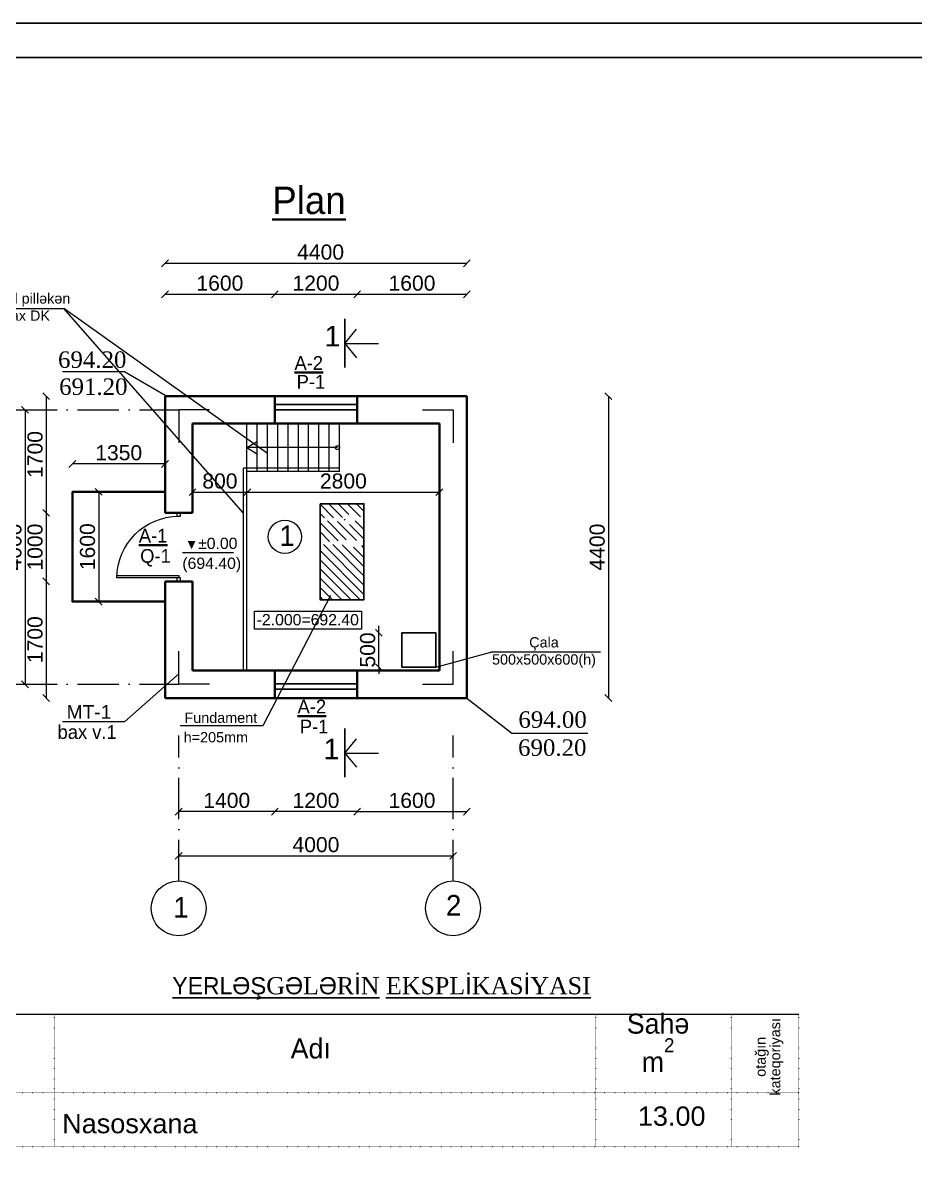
# Model space of a CAD drawing. Header units: millimetres. Extents: x 120281 to 1416367021, y -641565767 to 918373.
# Drawn here: x 499229 to 512227, y 723138 to 740013 of the extents above; entities that cross this region are included whole.
import ezdxf

# ---------------------------------------------------------------- set-up
doc = ezdxf.new("R2010")
doc.units = ezdxf.units.MM
for name, pattern in [('ACAD_ISO02W100', [15, 12, -3]), ('ACAD_ISO10W100', [18, 12, -3, 0, -3]), ('DOT2', [3.175, 0, -3.175])]:
    doc.linetypes.add(name, pattern=pattern)
for name, color, linetype, lineweight in [('-K1-', 84, 'Continuous', 60), ('0_Ном._пера__1', 7, 'Continuous', 35), ('0_Ном._пера__21', 7, 'Continuous', 35), ('0_Ном._пера__7', 7, 'Continuous', 25), ('0_Ном_пера__1_Ном_пера__1', 1, 'Continuous', 13), ('33', 7, 'Continuous', 35), ('Layer2', 7, 'Continuous', 13), ('Text blocks_Ном._пера__1', 7, 'Continuous', 15), ('аракясмя', 130, 'Continuous', 20), ('окна', 150, 'Continuous', 15), ('ось', 20, 'ACAD_ISO02W100', 0), ('размер', 90, 'Continuous', 40), ('размер2', 210, 'Continuous', 15), ('размер_Ном._пера__1', 7, 'Continuous', 15), ('РАЗМЕРЫ', 80, 'Continuous', 9), ('стены', 32, 'Continuous', 40)]:
    doc.layers.add(name, color=color, linetype=linetype, lineweight=lineweight)
doc.styles.add('ARIAL', font='arial.ttf')
doc.styles.add('Arial AzLat', font='AZLTM.TTF', dxfattribs={"height": 300})
doc.styles.add('Arial-300', font='arial.ttf', dxfattribs={"height": 300})
doc.styles.get("Standard").update_dxf_attribs({"font": 'arial.ttf'})
doc.styles.add('Times New  Roman', font='times.ttf')
doc.styles.add('СГЕНЕРИР_СТИЛЬ_1', font='A3TI(LA).TTF')
doc.styles.add('СГЕНЕРИР_СТИЛЬ_6', font='A2TI(LA).TTF')
doc.styles.add('СГЕНЕРИР_СТИЛЬ_7', font='timlat.ttf')
doc.dimstyles.new('Farid 250', dxfattribs={"dimtxt": 220, "dimasz": 100, "dimexe": 100, "dimexo": 300, "dimgap": 50, "dimtad": 1, "dimdec": 0, "dimzin": 0, "dimdsep": 46, "dimtxsty": 'Standard', "dimblk": 'OBLIQUE', "dimcen": 10, "dimse1": 1, "dimse2": 1, "dimclrd": 256, "dimclre": 1, "dimclrt": 1, "dimadec": 0, "dimazin": 0, "dimtfac": 1, "dimtdec": 0, "dimtix": 1, "dimtmove": 1, "dimatfit": 2, "dimldrblk": 'ARCHTICK', "dimfxl": 1, "dimtolj": 1, "dimtzin": 0, "dimlwd": -1, "dimlwe": 9, "dimarcsym": 0})

# ---------------------------------------------------------------- blocks, each defined once
blk = doc.blocks.new('_Oblique')
at = {"color": 0, "linetype": 'ByBlock', "lineweight": -2}
blk.add_line((-0.5, -0.5), (0.5, 0.5), dxfattribs=at)
blk = doc.blocks.new('*D311')
at = {"layer": 'Defpoints', "color": 0, "lineweight": 53, "transparency": 16777216}
for p in [(499440, 734376), (499257, 730376), (499440, 730376)]:
    blk.add_point(p, dxfattribs=at)
at = {"layer": 'размер_Ном._пера__1', "transparency": 16777216}
blk.add_line((499257, 734376), (499257, 730376), dxfattribs=at)
at = {"layer": 'размер_Ном._пера__1', "transparency": 16777216, "xscale": 100, "yscale": 100, "zscale": 100}
for p, rotation in [((499257, 734376), 90), ((499257, 730376), 270)]:
    blk.add_blockref('_Oblique', p, dxfattribs=dict(at, rotation=rotation))
at = {"layer": 'размер_Ном._пера__1', "color": 1, "transparency": 16777216, "insert": (499095, 732376), "char_height": 220, "attachment_point": 5, "rotation": 90}
blk.add_mtext('\\A1;4000', dxfattribs=at)
blk = doc.blocks.new('_ArchTick')
at = {"color": 0, "linetype": 'ByBlock', "const_width": 0.15}
blk.add_lwpolyline([(-0.5, -0.5), (0.5, 0.5)], dxfattribs=at)
blk = doc.blocks.new('*D277')
at = {"layer": 'Defpoints', "color": 0, "lineweight": 53, "transparency": 16777216}
for p in [(505697, 734576), (505697, 730176), (507760, 730176)]:
    blk.add_point(p, dxfattribs=at)
at = {"layer": 'размер_Ном._пера__1', "transparency": 16777216}
blk.add_line((507760, 734576), (507760, 730176), dxfattribs=at)
at = {"layer": 'размер_Ном._пера__1', "transparency": 16777216, "xscale": 100, "yscale": 100, "zscale": 100}
for p, rotation in [((507760, 734576), 90), ((507760, 730176), 270)]:
    blk.add_blockref('_Oblique', p, dxfattribs=dict(at, rotation=rotation))
at = {"layer": 'размер_Ном._пера__1', "color": 1, "transparency": 16777216, "insert": (507598, 732376), "char_height": 220, "attachment_point": 5, "rotation": 90}
blk.add_mtext('\\A1;4400', dxfattribs=at)
blk = doc.blocks.new('*D273')
at = {"layer": 'Defpoints', "color": 0, "lineweight": 53, "transparency": 16777216}
for p in [(501297, 734576), (499565, 732876), (501297, 732876)]:
    blk.add_point(p, dxfattribs=at)
at = {"layer": 'размер_Ном._пера__1', "transparency": 16777216}
blk.add_line((499565, 734576), (499565, 732876), dxfattribs=at)
at = {"layer": 'размер_Ном._пера__1', "transparency": 16777216, "xscale": 100, "yscale": 100, "zscale": 100}
for p, rotation in [((499565, 734576), 90), ((499565, 732876), 270)]:
    blk.add_blockref('_Oblique', p, dxfattribs=dict(at, rotation=rotation))
at = {"layer": 'размер_Ном._пера__1', "color": 1, "transparency": 16777216, "insert": (499403, 733726), "char_height": 220, "attachment_point": 5, "rotation": 90}
blk.add_mtext('\\A1;1700', dxfattribs=at)
blk = doc.blocks.new('*D274')
at = {"layer": 'Defpoints', "color": 0, "lineweight": 53, "transparency": 16777216}
for p in [(501297, 732876), (499565, 731876), (501297, 731876)]:
    blk.add_point(p, dxfattribs=at)
at = {"layer": 'размер_Ном._пера__1', "transparency": 16777216}
blk.add_line((499565, 732876), (499565, 731876), dxfattribs=at)
at = {"layer": 'размер_Ном._пера__1', "transparency": 16777216, "xscale": 100, "yscale": 100, "zscale": 100}
for p, rotation in [((499565, 732876), 90), ((499565, 731876), 270)]:
    blk.add_blockref('_Oblique', p, dxfattribs=dict(at, rotation=rotation))
at = {"layer": 'размер_Ном._пера__1', "color": 1, "transparency": 16777216, "insert": (499403, 732376), "char_height": 220, "attachment_point": 5, "rotation": 90}
blk.add_mtext('\\A1;1000', dxfattribs=at)
blk = doc.blocks.new('*D275')
at = {"layer": 'Defpoints', "color": 0, "lineweight": 53, "transparency": 16777216}
for p in [(501297, 731876), (499565, 730176), (501297, 730176)]:
    blk.add_point(p, dxfattribs=at)
at = {"layer": 'размер_Ном._пера__1', "transparency": 16777216}
blk.add_line((499565, 731876), (499565, 730176), dxfattribs=at)
at = {"layer": 'размер_Ном._пера__1', "transparency": 16777216, "xscale": 100, "yscale": 100, "zscale": 100}
for p, rotation in [((499565, 731876), 90), ((499565, 730176), 270)]:
    blk.add_blockref('_Oblique', p, dxfattribs=dict(at, rotation=rotation))
at = {"layer": 'размер_Ном._пера__1', "color": 1, "transparency": 16777216, "insert": (499403, 731026), "char_height": 220, "attachment_point": 5, "rotation": 90}
blk.add_mtext('\\A1;1700', dxfattribs=at)
blk = doc.blocks.new('*D312')
at = {"layer": 'Defpoints', "color": 0, "lineweight": 53, "transparency": 16777216}
for p in [(501497, 728062), (505497, 727875), (505497, 727875)]:
    blk.add_point(p, dxfattribs=at)
at = {"layer": 'размер_Ном._пера__1', "transparency": 16777216}
blk.add_line((501497, 727875), (505497, 727875), dxfattribs=at)
at = {"layer": 'размер_Ном._пера__1', "transparency": 16777216, "xscale": 100, "yscale": 100, "zscale": 100, "rotation": 180}
blk.add_blockref('_Oblique', (501497, 727875), dxfattribs=at)
at = {"layer": 'размер_Ном._пера__1', "transparency": 16777216, "xscale": 100, "yscale": 100, "zscale": 100}
blk.add_blockref('_Oblique', (505497, 727875), dxfattribs=at)
at = {"layer": 'размер_Ном._пера__1', "color": 1, "transparency": 16777216, "insert": (503497, 728037), "char_height": 220, "attachment_point": 5}
blk.add_mtext('\\A1;4000', dxfattribs=at)
blk = doc.blocks.new('*D270')
at = {"layer": 'Defpoints', "color": 0, "lineweight": 53, "transparency": 16777216}
for p in [(504097, 730176), (505697, 730176), (505697, 728520)]:
    blk.add_point(p, dxfattribs=at)
at = {"layer": 'размер_Ном._пера__1', "transparency": 16777216}
blk.add_line((504097, 728520), (505697, 728520), dxfattribs=at)
at = {"layer": 'размер_Ном._пера__1', "transparency": 16777216, "xscale": 100, "yscale": 100, "zscale": 100, "rotation": 180}
blk.add_blockref('_Oblique', (504097, 728520), dxfattribs=at)
at = {"layer": 'размер_Ном._пера__1', "transparency": 16777216, "xscale": 100, "yscale": 100, "zscale": 100}
blk.add_blockref('_Oblique', (505697, 728520), dxfattribs=at)
at = {"layer": 'размер_Ном._пера__1', "color": 1, "transparency": 16777216, "insert": (504897, 728682), "char_height": 220, "attachment_point": 5}
blk.add_mtext('\\A1;1600', dxfattribs=at)
blk = doc.blocks.new('*D317')
at = {"layer": 'Defpoints', "color": 0, "lineweight": 53, "transparency": 16777216}
for p in [(501497, 730527), (502897, 730176), (501497, 728520)]:
    blk.add_point(p, dxfattribs=at)
at = {"layer": 'размер_Ном._пера__1', "transparency": 16777216}
blk.add_line((502897, 728520), (501497, 728520), dxfattribs=at)
at = {"layer": 'размер_Ном._пера__1', "transparency": 16777216, "xscale": 100, "yscale": 100, "zscale": 100, "rotation": 180}
blk.add_blockref('_Oblique', (501497, 728520), dxfattribs=at)
at = {"layer": 'размер_Ном._пера__1', "transparency": 16777216, "xscale": 100, "yscale": 100, "zscale": 100}
blk.add_blockref('_Oblique', (502897, 728520), dxfattribs=at)
at = {"layer": 'размер_Ном._пера__1', "color": 1, "transparency": 16777216, "insert": (502197, 728682), "char_height": 220, "attachment_point": 5}
blk.add_mtext('\\A1;1400', dxfattribs=at)
blk = doc.blocks.new('*D278')
at = {"layer": 'Defpoints', "color": 0, "lineweight": 53, "transparency": 16777216}
for p in [(502897, 736060), (502897, 734576), (504097, 734576)]:
    blk.add_point(p, dxfattribs=at)
at = {"layer": 'размер_Ном._пера__1', "transparency": 16777216}
blk.add_line((504097, 736060), (502897, 736060), dxfattribs=at)
at = {"layer": 'размер_Ном._пера__1', "transparency": 16777216, "xscale": 100, "yscale": 100, "zscale": 100, "rotation": 180}
blk.add_blockref('_Oblique', (502897, 736060), dxfattribs=at)
at = {"layer": 'размер_Ном._пера__1', "transparency": 16777216, "xscale": 100, "yscale": 100, "zscale": 100}
blk.add_blockref('_Oblique', (504097, 736060), dxfattribs=at)
at = {"layer": 'размер_Ном._пера__1', "color": 1, "transparency": 16777216, "insert": (503497, 736222), "char_height": 220, "attachment_point": 5}
blk.add_mtext('\\A1;1200', dxfattribs=at)
blk = doc.blocks.new('*D279')
at = {"layer": 'Defpoints', "color": 0, "lineweight": 53, "transparency": 16777216}
for p in [(501297, 736060), (501297, 734576), (502897, 734576)]:
    blk.add_point(p, dxfattribs=at)
at = {"layer": 'размер_Ном._пера__1', "transparency": 16777216}
blk.add_line((502897, 736060), (501297, 736060), dxfattribs=at)
at = {"layer": 'размер_Ном._пера__1', "transparency": 16777216, "xscale": 100, "yscale": 100, "zscale": 100, "rotation": 180}
blk.add_blockref('_Oblique', (501297, 736060), dxfattribs=at)
at = {"layer": 'размер_Ном._пера__1', "transparency": 16777216, "xscale": 100, "yscale": 100, "zscale": 100}
blk.add_blockref('_Oblique', (502897, 736060), dxfattribs=at)
at = {"layer": 'размер_Ном._пера__1', "color": 1, "transparency": 16777216, "insert": (502097, 736222), "char_height": 220, "attachment_point": 5}
blk.add_mtext('\\A1;1600', dxfattribs=at)
blk = doc.blocks.new('*D280')
at = {"layer": 'Defpoints', "color": 0, "lineweight": 53, "transparency": 16777216}
for p in [(504097, 736060), (504097, 734576), (505697, 734576)]:
    blk.add_point(p, dxfattribs=at)
at = {"layer": 'размер_Ном._пера__1', "transparency": 16777216}
blk.add_line((505697, 736060), (504097, 736060), dxfattribs=at)
at = {"layer": 'размер_Ном._пера__1', "transparency": 16777216, "xscale": 100, "yscale": 100, "zscale": 100, "rotation": 180}
blk.add_blockref('_Oblique', (504097, 736060), dxfattribs=at)
at = {"layer": 'размер_Ном._пера__1', "transparency": 16777216, "xscale": 100, "yscale": 100, "zscale": 100}
blk.add_blockref('_Oblique', (505697, 736060), dxfattribs=at)
at = {"layer": 'размер_Ном._пера__1', "color": 1, "transparency": 16777216, "insert": (504897, 736222), "char_height": 220, "attachment_point": 5}
blk.add_mtext('\\A1;1600', dxfattribs=at)
blk = doc.blocks.new('дл')
at = {"layer": 'окна'}
for p, q in [((-9385, -1456077), (-9423, -1456077)), ((-9423, -1456077), (-9423, -1456977)), ((-9385, -1456976), (-9385, -1456077))]:
    blk.add_line(p, q, dxfattribs=at)
for points in [[(-9473, -1456102), (-9473, -1456052), (-9423, -1456052), (-9423, -1456102)], [(-8523, -1456102), (-8523, -1456052), (-8473, -1456052), (-8473, -1456102)]]:
    blk.add_lwpolyline(points, close=True, dxfattribs=at)
blk.add_arc((-9423, -1456077), 900, 269.9997, 359.9997, dxfattribs=at)
blk = doc.blocks.new('*D271')
at = {"layer": 'Defpoints', "color": 0, "lineweight": 53, "transparency": 16777216}
for p in [(504413, 731126), (504648, 731126), (504747, 730626)]:
    blk.add_point(p, dxfattribs=at)
at = {"layer": 'размер_Ном._пера__1', "transparency": 16777216}
for p, q in [((504413, 731126), (504413, 731226)), ((504413, 730626), (504413, 731126)), ((504413, 730626), (504413, 730526))]:
    blk.add_line(p, q, dxfattribs=at)
at = {"layer": 'размер_Ном._пера__1', "transparency": 16777216, "xscale": 100, "yscale": 100, "zscale": 100}
for p, rotation in [((504413, 731126), 270), ((504413, 730626), 90)]:
    blk.add_blockref('_Oblique', p, dxfattribs=dict(at, rotation=rotation))
at = {"layer": 'размер_Ном._пера__1', "color": 1, "transparency": 16777216, "insert": (504251, 730876), "char_height": 220, "attachment_point": 5, "rotation": 90}
blk.add_mtext('\\A1;500', dxfattribs=at)
blk = doc.blocks.new('*D318')
at = {"layer": 'Defpoints', "color": 0, "lineweight": 53, "transparency": 16777216}
for p in [(502497, 733176), (502497, 732176), (501697, 731876)]:
    blk.add_point(p, dxfattribs=at)
at = {"layer": 'размер_Ном._пера__1', "transparency": 16777216}
blk.add_line((501697, 733176), (502497, 733176), dxfattribs=at)
at = {"layer": 'размер_Ном._пера__1', "transparency": 16777216, "xscale": 100, "yscale": 100, "zscale": 100, "rotation": 180}
blk.add_blockref('_Oblique', (501697, 733176), dxfattribs=at)
at = {"layer": 'размер_Ном._пера__1', "transparency": 16777216, "xscale": 100, "yscale": 100, "zscale": 100}
blk.add_blockref('_Oblique', (502497, 733176), dxfattribs=at)
at = {"layer": 'размер_Ном._пера__1', "color": 1, "transparency": 16777216, "insert": (502097, 733338), "char_height": 220, "attachment_point": 5}
blk.add_mtext('\\A1;800', dxfattribs=at)
blk = doc.blocks.new('*D272')
at = {"layer": 'Defpoints', "color": 0, "lineweight": 53, "transparency": 16777216}
for p in [(505297, 733176), (502497, 732176), (505297, 731965)]:
    blk.add_point(p, dxfattribs=at)
at = {"layer": 'размер_Ном._пера__1', "transparency": 16777216}
blk.add_line((502497, 733176), (505297, 733176), dxfattribs=at)
at = {"layer": 'размер_Ном._пера__1', "transparency": 16777216, "xscale": 100, "yscale": 100, "zscale": 100, "rotation": 180}
blk.add_blockref('_Oblique', (502497, 733176), dxfattribs=at)
at = {"layer": 'размер_Ном._пера__1', "transparency": 16777216, "xscale": 100, "yscale": 100, "zscale": 100}
blk.add_blockref('_Oblique', (505297, 733176), dxfattribs=at)
at = {"layer": 'размер_Ном._пера__1', "color": 1, "transparency": 16777216, "insert": (503897, 733338), "char_height": 220, "attachment_point": 5}
blk.add_mtext('\\A1;2800', dxfattribs=at)
blk = doc.blocks.new('*D319')
at = {"layer": 'Defpoints', "color": 0, "lineweight": 53, "transparency": 16777216}
for p in [(502897, 730176), (504097, 730176), (502897, 728520)]:
    blk.add_point(p, dxfattribs=at)
at = {"layer": 'размер_Ном._пера__1', "transparency": 16777216}
blk.add_line((504097, 728520), (502897, 728520), dxfattribs=at)
at = {"layer": 'размер_Ном._пера__1', "transparency": 16777216, "xscale": 100, "yscale": 100, "zscale": 100, "rotation": 180}
blk.add_blockref('_Oblique', (502897, 728520), dxfattribs=at)
at = {"layer": 'размер_Ном._пера__1', "transparency": 16777216, "xscale": 100, "yscale": 100, "zscale": 100}
blk.add_blockref('_Oblique', (504097, 728520), dxfattribs=at)
at = {"layer": 'размер_Ном._пера__1', "color": 1, "transparency": 16777216, "insert": (503497, 728682), "char_height": 220, "attachment_point": 5}
blk.add_mtext('\\A1;1200', dxfattribs=at)
blk = doc.blocks.new('*D328')
at = {"layer": 'Defpoints', "color": 0, "lineweight": 53, "transparency": 16777216}
for p in [(499947, 733588), (501297, 733507), (499947, 733181)]:
    blk.add_point(p, dxfattribs=at)
at = {"layer": 'размер_Ном._пера__1', "transparency": 16777216}
blk.add_line((501297, 733588), (499947, 733588), dxfattribs=at)
at = {"layer": 'размер_Ном._пера__1', "transparency": 16777216, "xscale": 100, "yscale": 100, "zscale": 100, "rotation": 180}
blk.add_blockref('_Oblique', (499947, 733588), dxfattribs=at)
at = {"layer": 'размер_Ном._пера__1', "transparency": 16777216, "xscale": 100, "yscale": 100, "zscale": 100}
blk.add_blockref('_Oblique', (501297, 733588), dxfattribs=at)
at = {"layer": 'размер_Ном._пера__1', "color": 1, "transparency": 16777216, "insert": (500622, 733750), "char_height": 220, "attachment_point": 5}
blk.add_mtext('\\A1;1350', dxfattribs=at)
blk = doc.blocks.new('*D329')
at = {"layer": 'Defpoints', "color": 0, "lineweight": 53, "transparency": 16777216}
for p in [(500097, 733181), (499947, 731581), (500330, 731581)]:
    blk.add_point(p, dxfattribs=at)
at = {"layer": 'размер_Ном._пера__1', "transparency": 16777216}
blk.add_line((500330, 733181), (500330, 731581), dxfattribs=at)
at = {"layer": 'размер_Ном._пера__1', "transparency": 16777216, "xscale": 100, "yscale": 100, "zscale": 100}
for p, rotation in [((500330, 733181), 90), ((500330, 731581), 270)]:
    blk.add_blockref('_Oblique', p, dxfattribs=dict(at, rotation=rotation))
at = {"layer": 'размер_Ном._пера__1', "color": 1, "transparency": 16777216, "insert": (500168, 732381), "char_height": 220, "attachment_point": 5, "rotation": 90}
blk.add_mtext('\\A1;1600', dxfattribs=at)
blk = doc.blocks.new('*D330')
at = {"layer": 'Defpoints', "color": 0, "lineweight": 53, "transparency": 16777216}
for p in [(505697, 736513), (501297, 734586), (505697, 734576)]:
    blk.add_point(p, dxfattribs=at)
at = {"layer": 'размер_Ном._пера__1', "transparency": 16777216}
blk.add_line((501297, 736513), (505697, 736513), dxfattribs=at)
at = {"layer": 'размер_Ном._пера__1', "transparency": 16777216, "xscale": 100, "yscale": 100, "zscale": 100, "rotation": 180}
blk.add_blockref('_Oblique', (501297, 736513), dxfattribs=at)
at = {"layer": 'размер_Ном._пера__1', "transparency": 16777216, "xscale": 100, "yscale": 100, "zscale": 100}
blk.add_blockref('_Oblique', (505697, 736513), dxfattribs=at)
at = {"layer": 'размер_Ном._пера__1', "color": 1, "transparency": 16777216, "insert": (503565, 736675), "char_height": 220, "attachment_point": 5}
blk.add_mtext('\\A1;4400', dxfattribs=at)

msp = doc.modelspace()

# ---------------------------------------------------------------- hatches: boundary and pattern name
at = {"layer": '0_Ном_пера__1_Ном_пера__1'}
h = msp.add_hatch(dxfattribs=at)
h.set_pattern_fill('ANSI31', color=256, scale=30, angle=90, style=0)
h.set_pattern_definition([(135, (539764.72, 734510.31), (-67.35192, -67.35192), [])])
edge = h.paths.add_edge_path()
edge.add_line((503557.48445, 733007.13151), (503557.48445, 732803.04654))
edge.add_line((503557.48445, 732803.04654), (503753.70994, 732803.04654))
edge.add_line((503753.70994, 732803.04654), (503753.70994, 732810.95504))
edge.add_line((503753.70994, 732810.95504), (503777.43543, 732810.95504))
edge.add_line((503777.43543, 732810.95504), (503777.43543, 732812.39295))
edge.add_line((503777.43543, 732812.39295), (503820.57269, 732812.39295))
edge.add_line((503820.57269, 732812.39295), (503820.57269, 732810.95504))
edge.add_line((503820.57269, 732810.95504), (503844.29818, 732810.95504))
edge.add_line((503844.29818, 732810.95504), (503844.29818, 732803.04654))
edge.add_line((503844.29818, 732803.04654), (503885.32759, 732803.04654))
edge.add_line((503885.32759, 732803.04654), (503885.32759, 732808.07922))
edge.add_line((503885.32759, 732808.07922), (503885.32759, 732814.90929))
edge.add_line((503885.32759, 732814.90929), (503887.48445, 732815.98772))
edge.add_line((503887.48445, 732815.98772), (503888.20341, 732816.70667))
edge.add_line((503888.20341, 732816.70667), (503890.36027, 732816.70667))
edge.add_line((503890.36027, 732816.70667), (503911.20994, 732816.70667))
edge.add_line((503911.20994, 732816.70667), (503911.20994, 732810.95504))
edge.add_line((503911.20994, 732810.95504), (503911.20994, 732792.26223))
edge.add_line((503911.20994, 732792.26223), (503911.20994, 732780.04))
edge.add_line((503911.20994, 732780.04), (503921.63478, 732780.04))
edge.add_arc((503997.48445, 732780.04), 75.84967, 90, 180, ccw=False)
edge.add_arc((503997.48445, 732780.04), 75.84967, 0, 90, ccw=False)
edge.add_line((504073.33413, 732780.04), (504083.75896, 732780.04))
edge.add_line((504083.75896, 732780.04), (504083.75896, 732814.19033))
edge.add_line((504083.75896, 732814.19033), (504085.91583, 732815.26876))
edge.add_line((504085.91583, 732815.26876), (504148.82432, 732815.26876))
edge.add_line((504148.82432, 732815.26876), (504149.58179, 732816.7837))
edge.add_line((504149.58179, 732816.7837), (504171.15338, 732815.18581))
edge.add_line((504171.15338, 732815.18581), (504172.19034, 732813.1119))
edge.add_line((504172.19034, 732813.1119), (504172.19034, 732803.04654))
edge.add_line((504172.19034, 732803.04654), (504199.20014, 732803.04654))
edge.add_line((504199.20014, 732803.04654), (504199.20014, 732810.95504))
edge.add_line((504199.20014, 732810.95504), (504222.92563, 732810.95504))
edge.add_line((504222.92563, 732810.95504), (504222.92563, 732812.39295))
edge.add_line((504222.92563, 732812.39295), (504197.48445, 732812.39295))
edge.add_line((504197.48445, 732812.39295), (504197.48445, 733007.13151))
edge.add_line((504197.48445, 733007.13151), (503557.48445, 733007.13151))
edge = h.paths.add_edge_path()
edge.add_line((503885.32759, 732745.5302), (503885.32759, 732751.28183))
edge.add_line((503885.32759, 732751.28183), (503885.32759, 732757.03347))
edge.add_line((503885.32759, 732757.03347), (503844.29818, 732757.03347))
edge.add_line((503844.29818, 732757.03347), (503844.29818, 732748.40602))
edge.add_line((503844.29818, 732748.40602), (503820.57269, 732748.40602))
edge.add_line((503820.57269, 732748.40602), (503820.57269, 732747.68706))
edge.add_line((503820.57269, 732747.68706), (503777.43543, 732747.68706))
edge.add_line((503777.43543, 732747.68706), (503777.43543, 732748.40602))
edge.add_line((503777.43543, 732748.40602), (503753.70994, 732748.40602))
edge.add_line((503753.70994, 732748.40602), (503753.70994, 732757.03347))
edge.add_line((503753.70994, 732757.03347), (503557.48445, 732757.03347))
edge.add_line((503557.48445, 732757.03347), (503557.48445, 732457.58902))
edge.add_line((503557.48445, 732457.58902), (503753.70994, 732457.58902))
edge.add_line((503753.70994, 732457.58902), (503753.70994, 732465.49752))
edge.add_line((503753.70994, 732465.49752), (503777.43543, 732465.49752))
edge.add_line((503777.43543, 732465.49752), (503777.43543, 732466.93543))
edge.add_line((503777.43543, 732466.93543), (503820.57269, 732466.93543))
edge.add_line((503820.57269, 732466.93543), (503820.57269, 732465.49752))
edge.add_line((503820.57269, 732465.49752), (503844.29818, 732465.49752))
edge.add_line((503844.29818, 732465.49752), (503844.29818, 732457.58902))
edge.add_line((503844.29818, 732457.58902), (503885.32759, 732457.58902))
edge.add_line((503885.32759, 732457.58902), (503885.32759, 732462.6217))
edge.add_line((503885.32759, 732462.6217), (503885.32759, 732469.45177))
edge.add_line((503885.32759, 732469.45177), (503887.48445, 732470.5302))
edge.add_line((503887.48445, 732470.5302), (503888.20341, 732471.24916))
edge.add_line((503888.20341, 732471.24916), (503890.36027, 732471.24916))
edge.add_line((503890.36027, 732471.24916), (503911.20994, 732471.24916))
edge.add_line((503911.20994, 732471.24916), (503911.20994, 732465.49752))
edge.add_line((503911.20994, 732465.49752), (503911.20994, 732446.80471))
edge.add_line((503911.20994, 732446.80471), (503911.20994, 732434.58249))
edge.add_line((503911.20994, 732434.58249), (503921.63478, 732434.58249))
edge.add_arc((503997.48445, 732434.58249), 75.84967, 90, 180, ccw=False)
edge.add_arc((503997.48445, 732434.58249), 75.84967, 0, 90, ccw=False)
edge.add_line((504073.33413, 732434.58249), (504083.75896, 732434.58249))
edge.add_line((504083.75896, 732434.58249), (504083.75896, 732468.73282))
edge.add_line((504083.75896, 732468.73282), (504085.91583, 732469.81125))
edge.add_line((504085.91583, 732469.81125), (504148.82432, 732469.81125))
edge.add_line((504148.82432, 732469.81125), (504149.58179, 732471.32619))
edge.add_line((504149.58179, 732471.32619), (504171.15338, 732469.72829))
edge.add_line((504171.15338, 732469.72829), (504172.19034, 732467.65438))
edge.add_line((504172.19034, 732467.65438), (504172.19034, 732457.58902))
edge.add_line((504172.19034, 732457.58902), (504199.20014, 732457.58902))
edge.add_line((504199.20014, 732457.58902), (504199.20014, 732465.49752))
edge.add_line((504199.20014, 732465.49752), (504222.92563, 732465.49752))
edge.add_line((504222.92563, 732465.49752), (504222.92563, 732466.93543))
edge.add_line((504222.92563, 732466.93543), (504197.48445, 732466.93543))
edge.add_line((504197.48445, 732466.93543), (504197.48445, 732521.5595))
edge.add_arc((502197.20204, 732607.31125), 2002.11965, 357.545243381, 362.454756619)
edge.add_line((504197.48445, 732693.06299), (504197.48445, 732747.68706))
edge.add_line((504197.48445, 732747.68706), (504222.92563, 732747.68706))
edge.add_line((504222.92563, 732747.68706), (504199.20014, 732748.40602))
edge.add_line((504199.20014, 732748.40602), (504199.20014, 732757.03347))
edge.add_line((504199.20014, 732757.03347), (504172.19034, 732757.03347))
edge.add_line((504172.19034, 732757.03347), (504172.19034, 732745.17072))
edge.add_line((504172.19034, 732745.17072), (504170.03347, 732744.09229))
edge.add_line((504170.03347, 732744.09229), (504149.56288, 732743.33412))
edge.add_line((504149.56288, 732743.33412), (504148.60864, 732745.24262))
edge.add_line((504148.60864, 732745.24262), (504146.30798, 732744.09229))
edge.add_line((504146.30798, 732744.09229), (504084.83739, 732744.09229))
edge.add_line((504084.83739, 732744.09229), (504083.75896, 732746.24916))
edge.add_line((504083.75896, 732746.24916), (504083.75896, 732780.04))
edge.add_line((504083.75896, 732780.04), (504073.33413, 732780.04))
edge.add_arc((503997.48445, 732780.04), 75.84967, -90, 0, ccw=False)
edge.add_arc((503997.48445, 732780.04), 75.84967, 180, 270, ccw=False)
edge.add_line((503921.63478, 732780.04), (503911.20994, 732780.04))
edge.add_line((503911.20994, 732780.04), (503911.20994, 732767.09883))
edge.add_line((503911.20994, 732767.09883), (503911.20994, 732749.12497))
edge.add_line((503911.20994, 732749.12497), (503911.20994, 732743.37334))
edge.add_line((503911.20994, 732743.37334), (503890.36027, 732743.37334))
edge.add_line((503890.36027, 732743.37334), (503888.20341, 732743.37334))
edge.add_line((503888.20341, 732743.37334), (503887.48445, 732743.37334))
edge.add_line((503887.48445, 732743.37334), (503885.32759, 732745.5302))
edge = h.paths.add_edge_path()
edge.add_line((503888.20341, 732397.91582), (503887.48445, 732397.91582))
edge.add_line((503887.48445, 732397.91582), (503885.32759, 732400.07268))
edge.add_line((503885.32759, 732400.07268), (503885.32759, 732405.82432))
edge.add_line((503885.32759, 732405.82432), (503885.32759, 732411.57595))
edge.add_line((503885.32759, 732411.57595), (503844.29818, 732411.57595))
edge.add_line((503844.29818, 732411.57595), (503844.29818, 732402.9485))
edge.add_line((503844.29818, 732402.9485), (503820.57269, 732402.9485))
edge.add_line((503820.57269, 732402.9485), (503820.57269, 732402.22955))
edge.add_line((503820.57269, 732402.22955), (503777.43543, 732402.22955))
edge.add_line((503777.43543, 732402.22955), (503777.43543, 732402.9485))
edge.add_line((503777.43543, 732402.9485), (503753.70994, 732402.9485))
edge.add_line((503753.70994, 732402.9485), (503753.70994, 732411.57595))
edge.add_line((503753.70994, 732411.57595), (503557.48445, 732411.57595))
edge.add_line((503557.48445, 732411.57595), (503557.48445, 731607.13151))
edge.add_line((503557.48445, 731607.13151), (504197.48445, 731607.13151))
edge.add_line((504197.48445, 731607.13151), (504197.48445, 732402.22955))
edge.add_line((504197.48445, 732402.22955), (504222.92563, 732402.22955))
edge.add_line((504222.92563, 732402.22955), (504199.20014, 732402.9485))
edge.add_line((504199.20014, 732402.9485), (504199.20014, 732411.57595))
edge.add_line((504199.20014, 732411.57595), (504172.19034, 732411.57595))
edge.add_line((504172.19034, 732411.57595), (504172.19034, 732399.71321))
edge.add_line((504172.19034, 732399.71321), (504170.03347, 732398.63478))
edge.add_line((504170.03347, 732398.63478), (504149.56288, 732397.87661))
edge.add_line((504149.56288, 732397.87661), (504148.60864, 732399.7851))
edge.add_line((504148.60864, 732399.7851), (504146.30798, 732398.63478))
edge.add_line((504146.30798, 732398.63478), (504084.83739, 732398.63478))
edge.add_line((504084.83739, 732398.63478), (504083.75896, 732400.79164))
edge.add_line((504083.75896, 732400.79164), (504083.75896, 732434.58249))
edge.add_line((504083.75896, 732434.58249), (504073.33413, 732434.58249))
edge.add_arc((503997.48445, 732434.58249), 75.84967, 270, 360, ccw=False)
edge.add_arc((503997.48445, 732434.58249), 75.84967, 180, 270, ccw=False)
edge.add_line((503921.63478, 732434.58249), (503911.20994, 732434.58249))
edge.add_line((503911.20994, 732434.58249), (503911.20994, 732421.64131))
edge.add_line((503911.20994, 732421.64131), (503911.20994, 732403.66746))
edge.add_line((503911.20994, 732403.66746), (503911.20994, 732397.91582))
edge.add_line((503911.20994, 732397.91582), (503890.36027, 732397.91582))
edge.add_line((503890.36027, 732397.91582), (503888.20341, 732397.91582))

# ---------------------------------------------------------------- linework, layer by layer
at = {"layer": '-K1-', "color": 3, "lineweight": 15}
for p in [(498680.52747, 735854.61913), (502440.87335, 732870.31321), (502790.87335, 733741.97611)]:
    msp.add_line(p, (499823.43708, 735854.61913), dxfattribs=at)
at = {"layer": '-K1-', "color": 0, "lineweight": 9}
msp.add_line((507643.83253, 730842.42611), (506047.10088, 730842.42611), dxfattribs=at)
msp.add_lwpolyline([(505246.96175, 730625.85622), (506047.10088, 730842.42611)], dxfattribs=at)
at = {"color": 3}
msp.add_lwpolyline([(503557.48445, 733007.13151), (503557.48445, 731607.13151), (504197.48445, 731607.13151), (504197.48445, 733007.13151)], close=True, dxfattribs=at)
at = {"color": 3, "lineweight": 13}
for points in [[(503707.4829, 731671.3786), (502722.11844, 729769.59285)], [(502722.11844, 729769.59285), (501519.99887, 729769.59285)]]:
    msp.add_lwpolyline(points, dxfattribs=at)
at = {"color": 0}
msp.add_lwpolyline([(504746.96175, 730850.85622), (504746.96175, 730625.85622), (505246.96175, 730625.85622), (505246.96175, 731125.85622), (504746.96175, 731125.85622), (504746.96175, 730850.85622)], dxfattribs=at)
at = {"layer": '0_Ном._пера__21', "linetype": 'Continuous', "lineweight": 20}
msp.add_line((510535.55024, 725562.17919), (498201.67358, 725562.17919), dxfattribs=at)
at = {"layer": '0_Ном._пера__21', "linetype": 'DOT2', "lineweight": 20}
for p, q in [((499681.73878, 725562.17919), (499681.73878, 723636.9203)), ((507575.41984, 725562.17919), (507575.41984, 723636.9203)), ((509548.84011, 725562.17919), (509548.84011, 723636.9203)), ((510535.55024, 725562.17919), (510535.55024, 723636.9203)), ((510535.55024, 725562.17919), (510535.55024, 724118.5814)), ((498201.67358, 724426.2884), (510535.55024, 724426.2884)), ((498201.67358, 723636.9203), (510535.55024, 723636.9203)), ((498201.67358, 723636.9203), (510535.55024, 723636.9203)), ((498201.67358, 723636.9203), (510535.55024, 723636.9203))]:
    msp.add_line(p, q, dxfattribs=at)
at = {"layer": '33', "color": 1, "lineweight": 15}
msp.add_line((501549.72291, 732295.99077), (502294.65634, 732295.99077), dxfattribs=at)
at = {"layer": 'Layer2', "color": 0}
for p, q in [((500704.84336, 734930.94061), (499800.25438, 734930.94061)), ((501296.96175, 734585.52453), (500704.84336, 734930.94061)), ((501496.96175, 730526.78155), (500704.84336, 729830.44014)), ((505696.96175, 730175.85622), (506351.36461, 729665.2213)), ((500704.84336, 729830.44014), (499800.25438, 729830.44014)), ((506351.36461, 729665.2213), (507460.68154, 729665.2213))]:
    msp.add_line(p, q, dxfattribs=at)
at = {"layer": 'аракясмя', "color": 0}
for p, q in [((501944.22449, 734375.85622), (501496.96175, 734375.85622)), ((501496.96175, 734375.85622), (501496.96175, 733893.24423)), ((505049.69902, 734375.77822), (505496.96175, 734375.77822)), ((505496.96175, 734375.77822), (505496.96175, 733893.16623)), ((501496.96175, 730375.93422), (501496.96175, 730858.54622)), ((505496.96175, 730375.85622), (505496.96175, 730858.46822)), ((501944.22449, 730375.93422), (501496.96175, 730375.93422)), ((505049.69902, 730375.85622), (505496.96175, 730375.85622))]:
    msp.add_line(p, q, dxfattribs=at)
msp.add_lwpolyline([(504159.83535, 731181.40116), (502602.62018, 731181.40116), (502602.62018, 731443.48329), (504159.83535, 731443.48329)], close=True, dxfattribs=at)
at = {"layer": 'окна', "color": 0}
for p, q in [((503917.56022, 735343.0676), (504089.58139, 735550.22482)), ((503917.56022, 735343.0676), (504406.56869, 735343.0676)), ((503917.56022, 735343.0676), (504089.58139, 735135.91037)), ((503917.56022, 729373.02126), (504089.58139, 729580.17849)), ((503917.56022, 729373.02126), (504406.56869, 729373.02126)), ((503917.56022, 729373.02126), (504089.58139, 729165.86404))]:
    msp.add_line(p, q, dxfattribs=at)
at = {"layer": 'ось', "color": 0, "linetype": 'ACAD_ISO10W100', "ltscale": 50}
for p, q in [((499122.37914, 734375.85201), (501497.04999, 734375.85201)), ((499122.37914, 730375.87328), (501497.04999, 730375.85556)), ((501497.05354, 727510.12729), (501497.05354, 729631.5337)), ((505497.03226, 727510.12729), (505497.04999, 729631.5337))]:
    msp.add_line(p, q, dxfattribs=at)
at = {"layer": 'размер', "color": 0}
for p, q in [((505696.96175, 734575.85622), (501296.96175, 734575.85622)), ((501296.96175, 734575.85622), (501296.96175, 732875.85622)), ((502896.96175, 734175.86489), (502896.96175, 734575.86489)), ((504096.96175, 734575.86489), (504096.96175, 734175.86489)), ((505696.96175, 730175.85622), (505696.96175, 734575.85622)), ((501296.96175, 734375.85622), (501296.96175, 732875.85622)), ((505296.96175, 734175.85622), (501696.96175, 734175.85622)), ((501696.96175, 734175.85622), (501696.96175, 732875.85622)), ((504296.96707, 734175.86686), (502896.96175, 734175.85622)), ((505296.96175, 730575.85622), (505296.96175, 734175.85622)), ((501296.96175, 732875.85622), (501696.96175, 732875.85622)), ((501296.96175, 731875.85622), (501296.96175, 730175.85622)), ((501296.96175, 731875.85622), (501696.96175, 731875.85622)), ((501696.96175, 731875.85622), (501696.96175, 730575.85622)), ((501696.96175, 730575.85622), (505296.96175, 730575.85622)), ((502896.96175, 730175.85622), (502896.96175, 730575.85622)), ((504096.96175, 730575.85622), (504096.96175, 730175.85622)), ((501296.96175, 730175.85622), (505696.96175, 730175.85622))]:
    msp.add_line(p, q, dxfattribs=at)
at = {"layer": 'размер', "color": 0, "lineweight": -3}
for p, q in [((502896.96175, 734454.95032), (504096.96175, 734454.95032)), ((502896.96175, 734375.85622), (504096.96175, 734375.85622)), ((502896.96175, 730381.99797), (504096.96175, 730381.99797)), ((502896.96175, 730302.90388), (504096.96175, 730302.90388))]:
    msp.add_line(p, q, dxfattribs=at)
at = {"layer": 'размер', "color": 0, "lineweight": 20}
for p, q in [((502490.87335, 733475.8193), (502490.87335, 734175.85546)), ((502640.87335, 733475.8193), (502640.87335, 734175.85546)), ((502790.87335, 733475.8193), (502790.87335, 734175.85546)), ((502940.87335, 733475.8193), (502940.87335, 734175.85546)), ((503090.88057, 733475.8193), (503090.88057, 734175.85546)), ((503240.87335, 733475.8193), (503240.87335, 734175.85546)), ((503240.87335, 733475.8193), (503240.87335, 734175.85546)), ((503390.87335, 733475.8193), (503390.87335, 734175.85546)), ((503540.88779, 733475.8193), (503540.86803, 734175.86413)), ((503540.88779, 733475.8193), (503540.88779, 734175.85546)), ((503690.87335, 733475.8193), (503690.87335, 734175.85546)), ((503840.87335, 733475.8193), (503840.87335, 734175.85546)), ((502490.87335, 733825.81132), (502628.33483, 733909.72325)), ((503811.43185, 733825.83738), (502490.87335, 733825.81132)), ((502490.87335, 733825.81132), (502628.31991, 733741.87496)), ((502440.87335, 730575.85622), (502440.87335, 733525.8193)), ((503840.87335, 733525.8193), (502440.87335, 733525.8193)), ((502490.87335, 730575.85622), (502490.85056, 733475.8193)), ((503840.87335, 733475.8193), (502490.87335, 733475.8193))]:
    msp.add_line(p, q, dxfattribs=at)
at = {"layer": 'размер', "color": 0, "lineweight": 9}
msp.add_line((501496.8873, 732304.71293), (501496.8873, 732304.68755), dxfattribs=at)
at = {"layer": 'размер', "color": 0}
msp.add_lwpolyline([(501296.96175, 733180.69038), (499946.92509, 733180.69038), (499946.92509, 731580.69038), (501296.96175, 731580.69038)], dxfattribs=at)
at = {"layer": 'размер', "color": 0, "lineweight": 20}
for centre, radius in [((503811.4362, 733825.83738), 29.43715), ((503043.37341, 732526.66138), 242.16714), ((501496.05354, 727110.12729), 400), ((505496.03226, 727110.12729), 400)]:
    msp.add_circle(centre, radius, dxfattribs=at)
at = {"layer": 'размер2', "color": 0, "lineweight": 30}
for points in [[(492594.6215, 740013.03096), (534594.6215, 740013.03096), (534594.6215, 710313.03096), (492594.6215, 710313.03096)], [(494594.6215, 739513.03096), (534094.6215, 739513.03096), (534094.6215, 710813.03096), (494594.6215, 710813.03096)]]:
    msp.add_lwpolyline(points, close=True, dxfattribs=at)
at = {"layer": 'стены', "color": 0, "lineweight": 30}
for p, q in [((503917.56022, 735703.16431), (503917.56022, 734994.14702)), ((503917.56022, 729733.11798), (503917.56022, 729024.10068))]:
    msp.add_line(p, q, dxfattribs=at)

# ---------------------------------------------------------------- block references
at = {"layer": 'размер', "color": 0, "xscale": -1, "rotation": 270}
msp.add_blockref('дл', (1957573.4902, 741348.55545), dxfattribs=at)

# ---------------------------------------------------------------- texts
at = {"layer": '-K1-', "color": 3, "insert": (499276.24272, 736075.22256), "char_height": 150, "width": 1645.0349312, "attachment_point": 2, "style": 'ARIAL'}
msp.add_mtext('{\\fArial|b0|i0|c238|p34;Metal pilləkən bax DK}', dxfattribs=at)
at = {"layer": '-K1-', "color": 0, "insert": (506821.31506, 731063.02955), "char_height": 150, "width": 1645.0349312, "attachment_point": 2, "style": 'ARIAL'}
msp.add_mtext('{\\fArial|b0|i0|c238|p34;Çala 500x500x}6{\\fArial|b0|i0|c238|p34;00(h)}', dxfattribs=at)
at = {"color": 1, "insert": (501589.09162, 732429.31868), "char_height": 164.7045613, "width": 1054.8691827, "attachment_point": 4, "style": 'ARIAL'}
msp.add_mtext('{\\H0.83333x;▼\\fArial|b0|i0|c238|p34;\\H1.2x;%%P0.00}', dxfattribs=at)
at = {"color": 1, "lineweight": 15, "insert": (501978.01132, 732222.19382), "char_height": 164.7045613, "width": 1636.0168614, "attachment_point": 2, "style": 'Arial-300'}
msp.add_mtext('\\pxsm0.8;{\\fArial|b0|i0|c238|p34;(}694.40{\\fArial|b0|i0|c238|p34;)}', dxfattribs=at)
at = {"color": 3, "lineweight": 15, "char_height": 150, "width": 1489.9558779, "attachment_point": 2, "style": 'Arial-300'}
for s, insert in [('\\pxsm0.8;{\\fArial|b0|i0|c238|p34;Fundament}', (502110.13455, 729963.81823)), ('\\pxsm0.8;{\\fArial|b0|i0|c238|p34;h=205}m{\\fArial|b0|i0|c238|p34;m}', (502038.25143, 729679.12611))]:
    msp.add_mtext(s, dxfattribs=dict(at, insert=insert))
at = {"layer": '0_Ном._пера__1', "linetype": 'Continuous', "lineweight": 20, "insert": (508189.80011, 723936.04227), "char_height": 282.1990979, "width": 732.0621892, "attachment_point": 7, "style": 'СГЕНЕРИР_СТИЛЬ_1'}
msp.add_mtext('{\\fArial|b0|i0|c0|p38;13.00}', dxfattribs=at)
at = {"layer": '0_Ном._пера__7', "linetype": 'Continuous', "insert": (501403.98641, 725943.46164), "char_height": 250, "attachment_point": 4, "style": 'СГЕНЕРИР_СТИЛЬ_7'}
msp.add_mtext('{\\LYERL\\fArial|b0|i0|c0|p34;ƏŞ\\fTimes Roman AzLat|b0|i0|c204|p18;G\\fArial|b0|i0|c0|p34;Ə\\fTimes Roman AzLat|b0|i0|c204|p18;L\\fArial|b0|i0|c0|p34;Ə\\fTimes Roman AzLat|b0|i0|c204|p18;R\\fArial|b0|i0|c0|p34;İ\\fTimes Roman AzLat|b0|i0|c204|p18;N EKSPL\\fArial|b0|i0|c0|p34;İ\\fTimes Roman AzLat|b0|i0|c204|p18;KAS\\fArial|b0|i0|c0|p34;İ\\fTimes Roman AzLat|b0|i0|c204|p18;YASI}', dxfattribs=at)
at = {"layer": '0_Ном._пера__7', "linetype": 'Continuous', "lineweight": 20, "insert": (508484.13492, 725150.62946), "char_height": 291.9983259, "attachment_point": 5, "line_spacing_factor": 0.737189, "style": 'СГЕНЕРИР_СТИЛЬ_7'}
msp.add_mtext('{Sahə \\Pm\\A1{\\H0.7x;\\S2^  ;}}', dxfattribs=at)
at = {"layer": '0_Ном._пера__7', "linetype": 'Continuous', "lineweight": 20, "insert": (503421.48203, 725065.52058), "char_height": 291.9983259, "attachment_point": 5, "style": 'СГЕНЕРИР_СТИЛЬ_7'}
msp.add_mtext('{Adı                                                            }', dxfattribs=at)
at = {"layer": '0_Ном._пера__7', "linetype": 'Continuous', "lineweight": 20, "insert": (506162.19797, 723827.46047), "char_height": 282.3454887, "width": 12729.3057627, "attachment_point": 8, "style": 'СГЕНЕРИР_СТИЛЬ_1'}
msp.add_mtext('\\pxql;{\\fArial|b0|i0|c238|p38;Nasosxana}', dxfattribs=at)
at = {"layer": 'Text blocks_Ном._пера__1', "linetype": 'Continuous', "lineweight": 20, "insert": (510107.0172, 724945.28142), "char_height": 150, "width": 976.9580966, "attachment_point": 5, "rotation": 90, "line_spacing_factor": 0.848729, "style": 'СГЕНЕРИР_СТИЛЬ_6'}
msp.add_mtext('{\\fArial|b0|i0|c0|p34;otağın kateqoriyası}', dxfattribs=at)
at = {"layer": 'окна', "color": 0}
for p in [(503620.27715, 735300.69825), (503605.77747, 729281.57741)]:
    msp.add_text('1', height=300, dxfattribs=at).set_placement(p)
at = {"layer": 'размер', "color": 1}
msp.add_text('-2.000=692.40', height=164.6775731, dxfattribs=at).set_placement((502633.15342, 731234.80401))
at = {"layer": 'размер', "color": 0, "style": 'Arial AzLat'}
for s, insert, char_height, attachment_point in [('{\\LPlan} ', (502860.42113, 737630.7271), 400, 1), ('{\\LA-2}', (503183.92589, 735159.31223), 200, 1), ('P-1', (503215.81079, 734884.85824), 200, 1), ('{\\LA-1}', (500915.13249, 732642.37559), 200, 1), ('{\\fArial|b0|i0|c0|p34;MT\\fArial|b0|i0|c238|p34;-1}', (500514.48361, 730072.59386), 200, 3), ('{\\LA-2}', (503229.06229, 730151.6383), 200, 1), ('P-1', (503262.22994, 729860.40677), 200, 1), ('bax v.1', (500592.67234, 729780.1409), 200, 3)]:
    msp.add_mtext(s, dxfattribs=dict(at, insert=insert, char_height=char_height, attachment_point=attachment_point))
at = {"layer": 'размер', "color": 0, "attachment_point": 1, "style": 'Arial AzLat'}
for s, width, insert, char_height in [('1', 34.0727955, (502965.09782, 732691.29487), 300), ('Q-1', 6.232869, (500935.08127, 732346.66638), 200), ('1', 34.0727955, (501417.77795, 727274.76078), 300), ('2', 34.0727955, (505393.05561, 727304.50971), 300)]:
    msp.add_mtext_dynamic_manual_height_columns(s, width=width, gutter_width=1000, heights=[0], dxfattribs=dict(at, insert=insert, char_height=char_height))
at = {"layer": 'РАЗМЕРЫ', "color": 0, "style": 'Times New  Roman'}
for s, p in [('694.20', (499737.46734, 734988.39285)), ('691.20', (499753.59729, 734594.37424)), ('694.00', (506447.91524, 729741.92166)), ('690.20', (506443.61889, 729333.34052))]:
    msp.add_text(s, height=240, dxfattribs=at).set_placement(p)

# ---------------------------------------------------------------- dimensions: what is measured, and where the dimension line sits
at = {"layer": 'размер_Ном._пера__1', "color": 0}
dim = msp.add_linear_dim(base=(505697.04999, 736512.56612), p1=(501296.96175, 734585.52453), p2=(505697.04999, 734575.77756), dimstyle='Farid 250', dxfattribs=at)
dim.commit()
dim.dimension.update_dxf_attribs({"geometry": '*D330', "text_midpoint": (503565.03959, 736512.56612), "dimtype": 160})
for base, p1, p2, picture, middle in [((501296.96175, 736059.75701), (502896.96175, 734575.85622), (501296.96175, 734575.85622), '*D279', (502096.96175, 736222.08306)), ((502896.96175, 736059.75701), (504096.96175, 734575.85622), (502896.96175, 734575.85622), '*D278', (503496.96175, 736222.08306)), ((504096.96175, 736059.75701), (505696.96175, 734575.85622), (504096.96175, 734575.85622), '*D280', (504896.96175, 736222.08306)), ((499946.92509, 733587.68032), (501296.96175, 733506.71567), (499946.92509, 733180.69038), '*D328', (500621.94342, 733750.08141)), ((502496.85816, 733175.85019), (501696.96175, 731875.85622), (502496.85816, 732175.85019), '*D318', (502096.90995, 733338.17625)), ((505296.96175, 733175.85622), (502496.85816, 732175.85019), (505296.96175, 731964.51554), '*D272', (503896.90995, 733338.18228)), ((501496.96175, 728519.7151), (502896.96175, 730175.85622), (501496.96175, 730526.78155), '*D317', (502196.96175, 728682.04115)), ((502896.96175, 728519.7151), (504096.96175, 730175.85622), (502896.96175, 730175.85622), '*D319', (503496.96175, 728682.04115)), ((505696.96175, 728519.7151), (504096.96175, 730175.85622), (505696.96175, 730175.85622), '*D270', (504896.96175, 728682.04115)), ((505497.03688, 727874.72566), (501497.05354, 728062.09753), (505497.03688, 727874.72566), '*D312', (503497.04521, 728037.05172))]:
    dim = msp.add_linear_dim(base=base, p1=p1, p2=p2, dimstyle='Farid 250', dxfattribs=at)
    dim.commit()
    dim.dimension.update_dxf_attribs({"geometry": picture, "text_midpoint": middle})
for base, p1, p2, angle, picture, middle in [((499565.38247, 732875.85622), (501296.96175, 734575.85622), (501296.96175, 732875.85622), 270, '*D273', (499403.05641, 733725.85622)), ((507760.47307, 730175.77756), (505697.04999, 734575.77756), (505697.04999, 730175.77756), 90, '*D277', (507598.14701, 732375.77756)), ((499257.47312, 730375.87227), (499440.42014, 734375.85428), (499440.39476, 730375.87227), 90, '*D311', (499095.14706, 732375.86328)), ((500330.40048, 731580.69038), (500096.92509, 733180.69038), (499946.92509, 731580.69038), 270, '*D329', (500168.07443, 732380.69038)), ((499565.38247, 731875.85622), (501296.96175, 732875.85622), (501296.96175, 731875.85622), 270, '*D274', (499403.05641, 732375.85622)), ((499565.38247, 730175.85622), (501296.96175, 731875.85622), (501296.96175, 730175.85622), 270, '*D275', (499403.05641, 731025.85622)), ((504413.1001, 731125.85622), (504746.96175, 730625.85622), (504647.55719, 731125.85622), 90, '*D271', (504250.77405, 730875.85622))]:
    dim = msp.add_linear_dim(base=base, p1=p1, p2=p2, angle=angle, dimstyle='Farid 250', dxfattribs=at)
    dim.commit()
    dim.dimension.update_dxf_attribs({"geometry": picture, "text_midpoint": middle})

doc.saveas('drawing.dxf')
